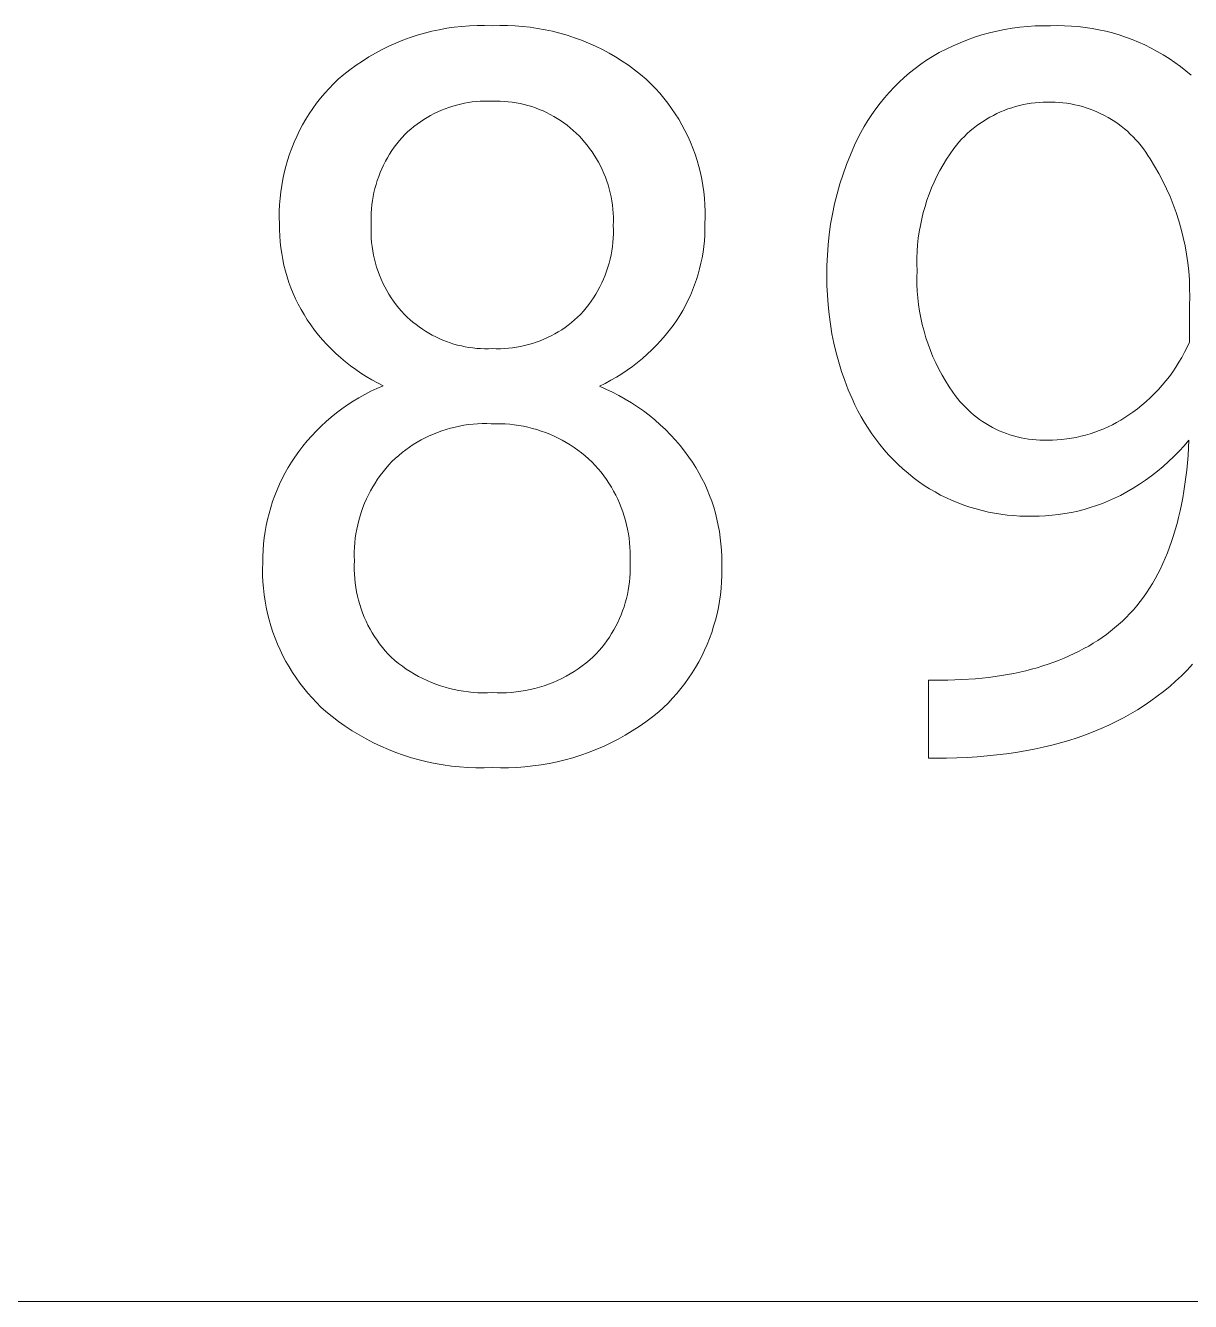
# Model space of a CAD drawing. Header units: millimetres. Extents: x 0 to 4468, y 0 to 3122.
# Drawn here: x 3719.9 to 3788.2, y 249.8 to 324.6 of the extents above; entities that cross this region are included whole.
import ezdxf

# ---------------------------------------------------------------- set-up
doc = ezdxf.new("R2010")
doc.units = ezdxf.units.MM
doc.header["$MEASUREMENT"] = 0
doc.layers.add('Domyślny', color=7, linetype='Continuous', true_color=0x000000)

msp = doc.modelspace()

# ---------------------------------------------------------------- linework, layer by layer
at = {"layer": 'Domyślny', "color": 18, "lineweight": 15, "true_color": 0x000000}
for p, q in [((3742.054, 323.708), (3742.472, 323.861)), ((3742.472, 323.861), (3742.895, 324)), ((3742.895, 324), (3743.323, 324.124)), ((3743.323, 324.124), (3743.755, 324.233)), ((3743.755, 324.233), (3744.19, 324.328)), ((3744.19, 324.328), (3744.628, 324.407)), ((3744.628, 324.407), (3745.069, 324.47)), ((3745.069, 324.47), (3745.511, 324.519)), ((3745.511, 324.519), (3745.956, 324.552)), ((3745.956, 324.552), (3746.401, 324.57)), ((3746.401, 324.57), (3746.846, 324.572)), ((3746.846, 324.572), (3747.291, 324.559)), ((3747.291, 324.559), (3747.736, 324.572)), ((3747.736, 324.572), (3748.181, 324.569)), ((3748.181, 324.569), (3748.626, 324.551)), ((3748.626, 324.551), (3749.07, 324.518)), ((3749.07, 324.518), (3749.513, 324.469)), ((3749.513, 324.469), (3749.954, 324.405)), ((3749.954, 324.405), (3750.392, 324.326)), ((3750.392, 324.326), (3750.827, 324.232)), ((3750.827, 324.232), (3751.259, 324.122)), ((3751.259, 324.122), (3751.686, 323.998)), ((3751.686, 323.998), (3752.109, 323.859)), ((3752.109, 323.859), (3752.527, 323.706)), ((3775.139, 323.732), (3775.565, 323.884)), ((3775.565, 323.884), (3775.997, 324.021)), ((3775.997, 324.021), (3776.433, 324.142)), ((3776.433, 324.142), (3776.873, 324.248)), ((3776.873, 324.248), (3777.316, 324.34)), ((3777.316, 324.34), (3777.762, 324.415)), ((3777.762, 324.415), (3778.211, 324.475)), ((3778.211, 324.475), (3778.661, 324.52)), ((3778.661, 324.52), (3779.113, 324.548)), ((3779.113, 324.548), (3779.566, 324.561)), ((3779.566, 324.561), (3780.018, 324.559)), ((3780.018, 324.559), (3780.425, 324.568)), ((3780.425, 324.568), (3780.832, 324.562)), ((3780.832, 324.562), (3781.239, 324.543)), ((3781.239, 324.543), (3781.644, 324.51)), ((3781.644, 324.51), (3782.048, 324.463)), ((3782.048, 324.463), (3782.451, 324.403)), ((3782.451, 324.403), (3782.851, 324.328)), ((3782.851, 324.328), (3783.248, 324.24)), ((3783.248, 324.24), (3783.642, 324.138)), ((3783.642, 324.138), (3784.033, 324.023)), ((3784.033, 324.023), (3784.419, 323.894)), ((3784.419, 323.894), (3784.8, 323.752)), ((3740.442, 322.952), (3740.835, 323.161)), ((3740.835, 323.161), (3741.235, 323.358)), ((3741.235, 323.358), (3741.641, 323.54)), ((3741.641, 323.54), (3742.054, 323.708)), ((3752.527, 323.706), (3752.94, 323.538)), ((3752.94, 323.538), (3753.346, 323.356)), ((3753.346, 323.356), (3753.746, 323.16)), ((3753.746, 323.16), (3754.139, 322.95)), ((3773.493, 322.981), (3773.895, 323.19)), ((3773.895, 323.19), (3774.303, 323.385)), ((3774.303, 323.385), (3774.718, 323.566)), ((3774.718, 323.566), (3775.139, 323.732)), ((3784.8, 323.752), (3785.177, 323.597)), ((3785.177, 323.597), (3785.547, 323.43)), ((3785.547, 323.43), (3785.912, 323.249)), ((3785.912, 323.249), (3786.271, 323.057)), ((3739.311, 322.242), (3739.68, 322.492)), ((3739.68, 322.492), (3740.057, 322.728)), ((3740.057, 322.728), (3740.442, 322.952)), ((3754.139, 322.95), (3754.524, 322.727)), ((3754.524, 322.727), (3754.902, 322.491)), ((3754.902, 322.491), (3755.271, 322.241)), ((3772.412, 322.299), (3772.752, 322.534)), ((3772.752, 322.534), (3773.099, 322.758)), ((3773.099, 322.758), (3773.493, 322.981)), ((3786.271, 323.057), (3786.622, 322.852)), ((3786.622, 322.852), (3786.967, 322.635)), ((3786.967, 322.635), (3787.304, 322.406)), ((3787.304, 322.406), (3787.632, 322.166)), ((3738.259, 321.419), (3738.6, 321.706)), ((3738.6, 321.706), (3738.951, 321.98)), ((3738.951, 321.98), (3739.311, 322.242)), ((3755.271, 322.241), (3755.631, 321.979)), ((3755.631, 321.979), (3755.982, 321.705)), ((3755.982, 321.705), (3756.323, 321.419)), ((3771.445, 321.522), (3771.758, 321.792)), ((3771.758, 321.792), (3772.081, 322.051)), ((3772.081, 322.051), (3772.412, 322.299)), ((3787.632, 322.166), (3787.952, 321.915)), ((3787.952, 321.915), (3788.264, 321.653)), ((3737.474, 320.603), (3737.726, 320.884)), ((3737.726, 320.884), (3737.988, 321.156)), ((3737.988, 321.156), (3738.259, 321.419)), ((3756.323, 321.419), (3756.594, 321.157)), ((3756.594, 321.157), (3756.857, 320.885)), ((3756.857, 320.885), (3757.11, 320.604)), ((3770.564, 320.649), (3770.848, 320.951)), ((3770.848, 320.951), (3771.141, 321.242)), ((3771.141, 321.242), (3771.445, 321.522)), ((3737, 320.015), (3737.232, 320.313)), ((3737.232, 320.313), (3737.474, 320.603)), ((3746.353, 320.117), (3746.12, 320.092)), ((3746.587, 320.135), (3746.353, 320.117)), ((3746.822, 320.144), (3746.587, 320.135)), ((3747.056, 320.146), (3746.822, 320.144)), ((3747.291, 320.139), (3747.056, 320.146)), ((3747.526, 320.144), (3747.291, 320.139)), ((3747.761, 320.14), (3747.526, 320.144)), ((3747.996, 320.127), (3747.761, 320.14)), ((3748.23, 320.107), (3747.996, 320.127)), ((3748.464, 320.079), (3748.23, 320.107)), ((3757.11, 320.604), (3757.352, 320.314)), ((3757.352, 320.314), (3757.585, 320.017)), ((3770.03, 320.018), (3770.292, 320.339)), ((3770.292, 320.339), (3770.564, 320.649)), ((3736.367, 319.075), (3736.567, 319.396)), ((3736.567, 319.396), (3736.778, 319.709)), ((3736.778, 319.709), (3737, 320.015)), ((3743.886, 319.411), (3743.678, 319.302)), ((3744.097, 319.513), (3743.886, 319.411)), ((3744.312, 319.607), (3744.097, 319.513)), ((3744.53, 319.695), (3744.312, 319.607)), ((3744.751, 319.774), (3744.53, 319.695)), ((3744.974, 319.847), (3744.751, 319.774)), ((3745.2, 319.911), (3744.974, 319.847)), ((3745.427, 319.968), (3745.2, 319.911)), ((3745.657, 320.017), (3745.427, 319.968)), ((3745.888, 320.058), (3745.657, 320.017)), ((3746.12, 320.092), (3745.888, 320.058)), ((3748.696, 320.042), (3748.464, 320.079)), ((3748.927, 319.998), (3748.696, 320.042)), ((3749.156, 319.945), (3748.927, 319.998)), ((3749.383, 319.885), (3749.156, 319.945)), ((3749.608, 319.817), (3749.383, 319.885)), ((3749.831, 319.741), (3749.608, 319.817)), ((3750.051, 319.657), (3749.831, 319.741)), ((3750.267, 319.566), (3750.051, 319.657)), ((3750.481, 319.467), (3750.267, 319.566)), ((3750.691, 319.361), (3750.481, 319.467)), ((3750.897, 319.248), (3750.691, 319.361)), ((3757.585, 320.017), (3757.807, 319.711)), ((3757.807, 319.711), (3758.019, 319.398)), ((3758.019, 319.398), (3758.219, 319.078)), ((3769.541, 319.352), (3769.78, 319.689)), ((3769.78, 319.689), (3770.03, 320.018)), ((3776.873, 319.411), (3776.663, 319.307)), ((3777.086, 319.508), (3776.873, 319.411)), ((3777.302, 319.597), (3777.086, 319.508)), ((3777.521, 319.68), (3777.302, 319.597)), ((3777.743, 319.754), (3777.521, 319.68)), ((3777.967, 319.822), (3777.743, 319.754)), ((3778.193, 319.881), (3777.967, 319.822)), ((3778.421, 319.934), (3778.193, 319.881)), ((3778.65, 319.978), (3778.421, 319.934)), ((3778.882, 320.014), (3778.65, 319.978)), ((3779.114, 320.043), (3778.882, 320.014)), ((3779.347, 320.064), (3779.114, 320.043)), ((3779.58, 320.077), (3779.347, 320.064)), ((3779.814, 320.083), (3779.58, 320.077)), ((3780.048, 320.08), (3779.814, 320.083)), ((3780.281, 320.075), (3780.048, 320.08)), ((3780.513, 320.061), (3780.281, 320.075)), ((3780.745, 320.04), (3780.513, 320.061)), ((3780.976, 320.011), (3780.745, 320.04)), ((3781.206, 319.974), (3780.976, 320.011)), ((3781.435, 319.929), (3781.206, 319.974)), ((3781.662, 319.877), (3781.435, 319.929)), ((3781.887, 319.816), (3781.662, 319.877)), ((3782.11, 319.748), (3781.887, 319.816)), ((3782.33, 319.672), (3782.11, 319.748)), ((3782.547, 319.589), (3782.33, 319.672)), ((3782.762, 319.498), (3782.547, 319.589)), ((3782.973, 319.401), (3782.762, 319.498)), ((3783.181, 319.296), (3782.973, 319.401)), ((3736.001, 318.415), (3736.178, 318.748)), ((3736.178, 318.748), (3736.367, 319.075)), ((3742.701, 318.655), (3742.52, 318.506)), ((3742.887, 318.797), (3742.701, 318.655)), ((3743.079, 318.934), (3742.887, 318.797)), ((3743.274, 319.063), (3743.079, 318.934)), ((3743.474, 319.186), (3743.274, 319.063)), ((3743.678, 319.302), (3743.474, 319.186)), ((3751.099, 319.128), (3750.897, 319.248)), ((3751.296, 319.001), (3751.099, 319.128)), ((3751.49, 318.867), (3751.296, 319.001)), ((3751.678, 318.726), (3751.49, 318.867)), ((3751.861, 318.579), (3751.678, 318.726)), ((3758.219, 319.078), (3758.408, 318.75)), ((3758.408, 318.75), (3758.586, 318.417)), ((3768.897, 318.292), (3769.1, 318.653)), ((3769.1, 318.653), (3769.314, 319.006)), ((3769.314, 319.006), (3769.541, 319.352)), ((3775.675, 318.685), (3775.49, 318.541)), ((3775.864, 318.822), (3775.675, 318.685)), ((3776.058, 318.954), (3775.864, 318.822)), ((3776.255, 319.078), (3776.058, 318.954)), ((3776.458, 319.196), (3776.255, 319.078)), ((3776.663, 319.307), (3776.458, 319.196)), ((3783.385, 319.183), (3783.181, 319.296)), ((3783.586, 319.064), (3783.385, 319.183)), ((3783.782, 318.938), (3783.586, 319.064)), ((3783.973, 318.806), (3783.782, 318.938)), ((3784.16, 318.667), (3783.973, 318.806)), ((3784.342, 318.522), (3784.16, 318.667)), ((3735.681, 317.731), (3735.835, 318.075)), ((3735.835, 318.075), (3736.001, 318.415)), ((3742.008, 318.011), (3741.849, 317.825)), ((3742.173, 318.19), (3742.008, 318.011)), ((3742.343, 318.351), (3742.173, 318.19)), ((3742.52, 318.506), (3742.343, 318.351)), ((3752.04, 318.426), (3751.861, 318.579)), ((3752.213, 318.266), (3752.04, 318.426)), ((3752.38, 318.101), (3752.213, 318.266)), ((3752.544, 317.925), (3752.38, 318.101)), ((3752.703, 317.744), (3752.544, 317.925)), ((3758.586, 318.417), (3758.752, 318.078)), ((3758.752, 318.078), (3758.906, 317.733)), ((3768.531, 317.55), (3768.708, 317.924)), ((3768.708, 317.924), (3768.897, 318.292)), ((3774.804, 317.906), (3774.647, 317.733)), ((3774.968, 318.073), (3774.804, 317.906)), ((3775.137, 318.235), (3774.968, 318.073)), ((3775.311, 318.391), (3775.137, 318.235)), ((3775.49, 318.541), (3775.311, 318.391)), ((3784.519, 318.37), (3784.342, 318.522)), ((3784.691, 318.213), (3784.519, 318.37)), ((3784.857, 318.05), (3784.691, 318.213)), ((3785.017, 317.881), (3784.857, 318.05)), ((3785.172, 317.707), (3785.017, 317.881)), ((3735.41, 317.026), (3735.539, 317.38)), ((3735.539, 317.38), (3735.681, 317.731)), ((3741.411, 317.239), (3741.279, 317.034)), ((3741.55, 317.44), (3741.411, 317.239)), ((3741.696, 317.635), (3741.55, 317.44)), ((3741.849, 317.825), (3741.696, 317.635)), ((3752.855, 317.557), (3752.703, 317.744)), ((3753.001, 317.366), (3752.855, 317.557)), ((3753.14, 317.17), (3753.001, 317.366)), ((3753.273, 316.969), (3753.14, 317.17)), ((3758.906, 317.733), (3759.047, 317.382)), ((3759.047, 317.382), (3759.177, 317.027)), ((3768.287, 316.996), (3768.531, 317.55)), ((3774.349, 317.372), (3774.129, 317.06)), ((3774.495, 317.555), (3774.349, 317.372)), ((3774.647, 317.733), (3774.495, 317.555)), ((3785.321, 317.527), (3785.172, 317.707)), ((3785.463, 317.343), (3785.321, 317.527)), ((3785.599, 317.154), (3785.463, 317.343)), ((3785.728, 316.96), (3785.599, 317.154)), ((3735.188, 316.304), (3735.292, 316.667)), ((3735.292, 316.667), (3735.41, 317.026)), ((3740.924, 316.395), (3740.82, 316.174)), ((3741.035, 316.612), (3740.924, 316.395)), ((3741.153, 316.825), (3741.035, 316.612)), ((3741.279, 317.034), (3741.153, 316.825)), ((3753.399, 316.763), (3753.273, 316.969)), ((3753.518, 316.554), (3753.399, 316.763)), ((3753.63, 316.341), (3753.518, 316.554)), ((3759.177, 317.027), (3759.294, 316.668)), ((3759.294, 316.668), (3759.399, 316.305)), ((3767.855, 315.862), (3768.061, 316.433)), ((3768.061, 316.433), (3768.287, 316.996)), ((3773.722, 316.414), (3773.535, 316.082)), ((3773.92, 316.741), (3773.722, 316.414)), ((3774.129, 317.06), (3773.92, 316.741)), ((3785.851, 316.762), (3785.728, 316.96)), ((3786.115, 316.334), (3785.851, 316.762)), ((3735.016, 315.568), (3735.095, 315.938)), ((3735.095, 315.938), (3735.188, 316.304)), ((3740.635, 315.722), (3740.554, 315.492)), ((3740.724, 315.95), (3740.635, 315.722)), ((3740.82, 316.174), (3740.724, 315.95)), ((3753.734, 316.124), (3753.63, 316.341)), ((3753.832, 315.904), (3753.734, 316.124)), ((3753.922, 315.68), (3753.832, 315.904)), ((3754.004, 315.454), (3753.922, 315.68)), ((3759.399, 316.305), (3759.491, 315.939)), ((3759.491, 315.939), (3759.57, 315.569)), ((3767.669, 315.285), (3767.855, 315.862)), ((3773.359, 315.743), (3773.195, 315.398)), ((3773.535, 316.082), (3773.359, 315.743)), ((3786.365, 315.898), (3786.115, 316.334)), ((3786.6, 315.454), (3786.365, 315.898)), ((3734.896, 314.823), (3734.949, 315.197)), ((3734.949, 315.197), (3735.016, 315.568)), ((3740.416, 315.024), (3740.359, 314.787)), ((3740.481, 315.26), (3740.416, 315.024)), ((3740.554, 315.492), (3740.481, 315.26)), ((3754.078, 315.225), (3754.004, 315.454)), ((3754.145, 314.994), (3754.078, 315.225)), ((3754.204, 314.76), (3754.145, 314.994)), ((3759.57, 315.569), (3759.636, 315.197)), ((3759.636, 315.197), (3759.69, 314.823)), ((3767.503, 314.702), (3767.669, 315.285)), ((3773.043, 315.048), (3772.902, 314.693)), ((3773.195, 315.398), (3773.043, 315.048)), ((3786.819, 315.001), (3786.6, 315.454)), ((3787.022, 314.542), (3786.819, 315.001)), ((3734.827, 314.071), (3734.855, 314.447)), ((3734.855, 314.447), (3734.896, 314.823)), ((3740.269, 314.308), (3740.236, 314.066)), ((3740.31, 314.548), (3740.269, 314.308)), ((3740.359, 314.787), (3740.31, 314.548)), ((3754.255, 314.525), (3754.204, 314.76)), ((3754.298, 314.288), (3754.255, 314.525)), ((3754.334, 314.05), (3754.298, 314.288)), ((3759.69, 314.823), (3759.73, 314.448)), ((3759.73, 314.448), (3759.757, 314.071)), ((3767.357, 314.114), (3767.503, 314.702)), ((3772.774, 314.334), (3772.658, 313.97)), ((3772.902, 314.693), (3772.774, 314.334)), ((3787.21, 314.075), (3787.022, 314.542)), ((3734.811, 313.315), (3734.812, 313.693)), ((3734.812, 313.693), (3734.827, 314.071)), ((3740.194, 313.58), (3740.186, 313.336)), ((3740.211, 313.824), (3740.194, 313.58)), ((3740.236, 314.066), (3740.211, 313.824)), ((3754.361, 313.811), (3754.334, 314.05)), ((3754.38, 313.571), (3754.361, 313.811)), ((3754.391, 313.33), (3754.38, 313.571)), ((3759.757, 314.071), (3759.771, 313.693)), ((3759.771, 313.693), (3759.772, 313.315)), ((3767.126, 312.923), (3767.231, 313.52)), ((3767.231, 313.52), (3767.357, 314.114)), ((3772.554, 313.603), (3772.463, 313.232)), ((3772.658, 313.97), (3772.554, 313.603)), ((3787.381, 313.603), (3787.21, 314.075)), ((3787.536, 313.125), (3787.381, 313.603)), ((3734.822, 312.938), (3734.811, 313.315)), ((3734.824, 312.589), (3734.822, 312.938)), ((3740.186, 313.336), (3740.186, 313.092)), ((3740.186, 313.092), (3740.194, 312.849)), ((3740.194, 312.849), (3740.187, 312.6)), ((3754.388, 312.849), (3754.394, 313.089)), ((3754.395, 312.601), (3754.388, 312.849)), ((3754.394, 313.089), (3754.391, 313.33)), ((3759.772, 313.315), (3759.76, 312.938)), ((3759.76, 312.938), (3759.76, 312.606)), ((3767.041, 312.323), (3767.126, 312.923)), ((3772.384, 312.859), (3772.318, 312.483)), ((3772.463, 313.232), (3772.384, 312.859)), ((3787.675, 312.642), (3787.536, 313.125)), ((3787.797, 312.154), (3787.675, 312.642)), ((3734.837, 312.241), (3734.824, 312.589)), ((3734.863, 311.894), (3734.837, 312.241)), ((3734.901, 311.547), (3734.863, 311.894)), ((3740.187, 312.6), (3740.19, 312.352)), ((3740.19, 312.352), (3740.201, 312.104)), ((3740.201, 312.104), (3740.22, 311.856)), ((3754.364, 311.858), (3754.383, 312.106)), ((3754.383, 312.106), (3754.394, 312.353)), ((3754.394, 312.353), (3754.395, 312.601)), ((3759.726, 311.945), (3759.692, 311.615)), ((3759.748, 312.275), (3759.726, 311.945)), ((3759.76, 312.606), (3759.748, 312.275)), ((3766.977, 311.72), (3767.041, 312.323)), ((3772.265, 312.105), (3772.224, 311.725)), ((3772.318, 312.483), (3772.265, 312.105)), ((3787.902, 311.662), (3787.797, 312.154)), ((3734.95, 311.202), (3734.901, 311.547)), ((3735.012, 310.859), (3734.95, 311.202)), ((3740.22, 311.856), (3740.248, 311.61)), ((3740.248, 311.61), (3740.285, 311.364)), ((3740.285, 311.364), (3740.331, 311.12)), ((3754.256, 311.123), (3754.301, 311.367)), ((3754.301, 311.367), (3754.337, 311.612)), ((3754.337, 311.612), (3754.364, 311.858)), ((3759.648, 311.286), (3759.592, 310.96)), ((3759.692, 311.615), (3759.648, 311.286)), ((3766.934, 311.115), (3766.977, 311.72)), ((3772.197, 311.345), (3772.182, 310.963)), ((3772.224, 311.725), (3772.197, 311.345)), ((3787.99, 311.168), (3787.902, 311.662)), ((3788.061, 310.67), (3787.99, 311.168)), ((3735.085, 310.519), (3735.012, 310.859)), ((3735.171, 310.181), (3735.085, 310.519)), ((3740.331, 311.12), (3740.384, 310.877)), ((3740.384, 310.877), (3740.447, 310.637)), ((3740.447, 310.637), (3740.517, 310.399)), ((3740.517, 310.399), (3740.596, 310.163)), ((3753.996, 310.168), (3754.073, 310.403)), ((3754.073, 310.403), (3754.143, 310.641)), ((3754.143, 310.641), (3754.204, 310.881)), ((3754.204, 310.881), (3754.256, 311.123)), ((3759.526, 310.635), (3759.449, 310.313)), ((3759.592, 310.96), (3759.526, 310.635)), ((3766.909, 309.902), (3766.911, 310.509)), ((3766.911, 310.509), (3766.934, 311.115)), ((3772.182, 310.963), (3772.18, 310.582)), ((3772.18, 310.582), (3772.192, 310.2)), ((3788.114, 310.17), (3788.061, 310.67)), ((3735.267, 309.846), (3735.171, 310.181)), ((3735.376, 309.515), (3735.267, 309.846)), ((3740.596, 310.163), (3740.683, 309.931)), ((3740.683, 309.931), (3740.778, 309.701)), ((3740.778, 309.701), (3740.882, 309.475)), ((3753.715, 309.48), (3753.816, 309.706)), ((3753.816, 309.706), (3753.91, 309.935)), ((3753.91, 309.935), (3753.996, 310.168)), ((3759.263, 309.677), (3759.154, 309.364)), ((3759.361, 309.993), (3759.263, 309.677)), ((3759.449, 310.313), (3759.361, 309.993)), ((3766.912, 309.333), (3766.909, 309.902)), ((3772.192, 310.2), (3772.182, 309.802)), ((3772.182, 309.802), (3772.187, 309.404)), ((3788.151, 309.669), (3788.114, 310.17)), ((3788.17, 309.167), (3788.151, 309.669)), ((3735.495, 309.188), (3735.376, 309.515)), ((3735.626, 308.865), (3735.495, 309.188)), ((3740.882, 309.475), (3740.992, 309.253)), ((3740.992, 309.253), (3741.111, 309.035)), ((3741.111, 309.035), (3741.237, 308.821)), ((3753.364, 308.825), (3753.488, 309.039)), ((3753.488, 309.039), (3753.605, 309.258)), ((3753.605, 309.258), (3753.715, 309.48)), ((3759.034, 309.055), (3758.905, 308.75)), ((3759.154, 309.364), (3759.034, 309.055)), ((3766.934, 308.763), (3766.912, 309.333)), ((3772.187, 309.404), (3772.205, 309.006)), ((3772.205, 309.006), (3772.237, 308.61)), ((3788.172, 308.664), (3788.17, 309.167)), ((3735.768, 308.546), (3735.626, 308.865)), ((3735.921, 308.233), (3735.768, 308.546)), ((3736.085, 307.926), (3735.921, 308.233)), ((3741.237, 308.821), (3741.371, 308.611)), ((3741.371, 308.611), (3741.511, 308.407)), ((3741.511, 308.407), (3741.659, 308.207)), ((3741.659, 308.207), (3741.814, 308.013)), ((3752.794, 308.015), (3752.947, 308.21)), ((3752.947, 308.21), (3753.093, 308.41)), ((3753.093, 308.41), (3753.232, 308.615)), ((3753.232, 308.615), (3753.364, 308.825)), ((3758.615, 308.153), (3758.456, 307.863)), ((3758.765, 308.449), (3758.615, 308.153)), ((3758.905, 308.75), (3758.765, 308.449)), ((3766.974, 308.195), (3766.934, 308.763)), ((3767.033, 307.628), (3766.974, 308.195)), ((3772.237, 308.61), (3772.282, 308.214)), ((3772.282, 308.214), (3772.341, 307.821)), ((3788.157, 308.162), (3788.172, 308.664)), ((3788.157, 306.019), (3788.157, 308.162)), ((3736.259, 307.624), (3736.085, 307.926)), ((3736.444, 307.328), (3736.259, 307.624)), ((3741.814, 308.013), (3741.975, 307.824)), ((3741.975, 307.824), (3742.143, 307.641)), ((3742.143, 307.641), (3742.305, 307.482)), ((3742.305, 307.482), (3742.473, 307.328)), ((3752.121, 307.316), (3752.298, 307.475)), ((3752.298, 307.475), (3752.469, 307.641)), ((3752.469, 307.641), (3752.635, 307.825)), ((3752.635, 307.825), (3752.794, 308.015)), ((3758.287, 307.578), (3758.108, 307.299)), ((3758.456, 307.863), (3758.287, 307.578)), ((3767.11, 307.064), (3767.033, 307.628)), ((3772.341, 307.821), (3772.414, 307.429)), ((3772.414, 307.429), (3772.499, 307.04)), ((3736.656, 307.021), (3736.444, 307.328)), ((3736.878, 306.722), (3736.656, 307.021)), ((3737.11, 306.43), (3736.878, 306.722)), ((3742.473, 307.328), (3742.646, 307.18)), ((3742.646, 307.18), (3742.824, 307.038)), ((3742.824, 307.038), (3743.007, 306.902)), ((3743.007, 306.902), (3743.194, 306.772)), ((3743.194, 306.772), (3743.385, 306.648)), ((3743.385, 306.648), (3743.58, 306.531)), ((3751.16, 306.615), (3751.362, 306.741)), ((3751.362, 306.741), (3751.559, 306.875)), ((3751.559, 306.875), (3751.751, 307.015)), ((3751.751, 307.015), (3751.939, 307.162)), ((3751.939, 307.162), (3752.121, 307.316)), ((3757.662, 306.691), (3757.424, 306.398)), ((3757.89, 306.991), (3757.662, 306.691)), ((3758.108, 307.299), (3757.89, 306.991)), ((3767.206, 306.502), (3767.11, 307.064)), ((3772.499, 307.04), (3772.599, 306.655)), ((3772.599, 306.655), (3772.711, 306.273)), ((3737.351, 306.146), (3737.11, 306.43)), ((3737.602, 305.87), (3737.351, 306.146)), ((3743.58, 306.531), (3743.779, 306.421)), ((3743.779, 306.421), (3743.982, 306.317)), ((3743.982, 306.317), (3744.188, 306.22)), ((3744.188, 306.22), (3744.397, 306.13)), ((3744.397, 306.13), (3744.609, 306.048)), ((3744.609, 306.048), (3744.824, 305.972)), ((3744.824, 305.972), (3745.041, 305.904)), ((3745.041, 305.904), (3745.261, 305.843)), ((3749.414, 305.866), (3749.642, 305.933)), ((3749.642, 305.933), (3749.869, 306.008)), ((3749.869, 306.008), (3750.092, 306.09)), ((3750.092, 306.09), (3750.313, 306.18)), ((3750.313, 306.18), (3750.53, 306.277)), ((3750.53, 306.277), (3750.744, 306.383)), ((3750.744, 306.383), (3750.954, 306.495)), ((3750.954, 306.495), (3751.16, 306.615)), ((3757.176, 306.114), (3756.92, 305.838)), ((3757.424, 306.398), (3757.176, 306.114)), ((3767.32, 305.944), (3767.206, 306.502)), ((3767.452, 305.39), (3767.32, 305.944)), ((3772.711, 306.273), (3772.837, 305.895)), ((3772.837, 305.895), (3772.975, 305.522)), ((3788.019, 305.715), (3788.157, 306.019)), ((3737.862, 305.602), (3737.602, 305.87)), ((3738.131, 305.344), (3737.862, 305.602)), ((3738.408, 305.095), (3738.131, 305.344)), ((3745.261, 305.843), (3745.482, 305.789)), ((3745.482, 305.789), (3745.705, 305.743)), ((3745.705, 305.743), (3745.929, 305.704)), ((3745.929, 305.704), (3746.155, 305.673)), ((3746.155, 305.673), (3746.381, 305.65)), ((3746.381, 305.65), (3746.608, 305.634)), ((3746.608, 305.634), (3746.836, 305.626)), ((3746.836, 305.626), (3747.063, 305.625)), ((3747.063, 305.625), (3747.291, 305.632)), ((3747.291, 305.632), (3747.529, 305.625)), ((3747.529, 305.625), (3747.767, 305.627)), ((3747.767, 305.627), (3748.005, 305.636)), ((3748.005, 305.636), (3748.243, 305.654)), ((3748.243, 305.654), (3748.48, 305.68)), ((3748.48, 305.68), (3748.715, 305.715)), ((3748.715, 305.715), (3748.95, 305.757)), ((3748.95, 305.757), (3749.183, 305.808)), ((3749.183, 305.808), (3749.414, 305.866)), ((3756.379, 305.312), (3756.096, 305.063)), ((3756.654, 305.57), (3756.379, 305.312)), ((3756.92, 305.838), (3756.654, 305.57)), ((3767.603, 304.841), (3767.452, 305.39)), ((3772.975, 305.522), (3773.126, 305.154)), ((3773.126, 305.154), (3773.29, 304.791)), ((3787.712, 305.122), (3787.87, 305.416)), ((3787.87, 305.416), (3788.019, 305.715)), ((3738.694, 304.855), (3738.408, 305.095)), ((3738.987, 304.624), (3738.694, 304.855)), ((3739.288, 304.404), (3738.987, 304.624)), ((3739.596, 304.194), (3739.288, 304.404)), ((3755.507, 304.593), (3755.201, 304.373)), ((3755.805, 304.823), (3755.507, 304.593)), ((3756.096, 305.063), (3755.805, 304.823)), ((3767.771, 304.296), (3767.603, 304.841)), ((3773.29, 304.791), (3773.466, 304.434)), ((3773.466, 304.434), (3773.654, 304.083)), ((3787.178, 304.274), (3787.365, 304.551)), ((3787.365, 304.551), (3787.543, 304.834)), ((3787.543, 304.834), (3787.712, 305.122)), ((3739.911, 303.994), (3739.596, 304.194)), ((3740.232, 303.805), (3739.911, 303.994)), ((3740.56, 303.627), (3740.232, 303.805)), ((3754.241, 303.775), (3753.908, 303.597)), ((3754.567, 303.963), (3754.241, 303.775)), ((3754.887, 304.163), (3754.567, 303.963)), ((3755.201, 304.373), (3754.887, 304.163)), ((3767.958, 303.758), (3767.771, 304.296)), ((3768.161, 303.226), (3767.958, 303.758)), ((3773.654, 304.083), (3773.854, 303.739)), ((3773.854, 303.739), (3774.066, 303.402)), ((3786.562, 303.485), (3786.776, 303.741)), ((3786.776, 303.741), (3786.981, 304.004)), ((3786.981, 304.004), (3787.178, 304.274)), ((3739.473, 302.758), (3739.819, 302.952)), ((3739.819, 302.952), (3740.171, 303.133)), ((3740.171, 303.133), (3740.529, 303.303)), ((3740.529, 303.303), (3740.893, 303.46)), ((3740.893, 303.46), (3740.56, 303.627)), ((3753.908, 303.597), (3753.57, 303.43)), ((3753.57, 303.43), (3753.959, 303.262)), ((3753.959, 303.262), (3754.342, 303.08)), ((3754.342, 303.08), (3754.719, 302.886)), ((3768.383, 302.701), (3768.161, 303.226)), ((3774.066, 303.402), (3774.29, 303.073)), ((3774.29, 303.073), (3774.42, 302.891)), ((3785.869, 302.761), (3786.108, 302.995)), ((3786.108, 302.995), (3786.339, 303.236)), ((3786.339, 303.236), (3786.562, 303.485)), ((3738.477, 302.108), (3738.802, 302.336)), ((3738.802, 302.336), (3739.134, 302.553)), ((3739.134, 302.553), (3739.473, 302.758)), ((3754.719, 302.886), (3755.088, 302.678)), ((3755.088, 302.678), (3755.45, 302.458)), ((3755.45, 302.458), (3755.805, 302.225)), ((3755.805, 302.225), (3756.15, 301.98)), ((3768.546, 302.342), (3768.383, 302.701)), ((3768.722, 301.989), (3768.546, 302.342)), ((3774.42, 302.891), (3774.557, 302.715)), ((3774.557, 302.715), (3774.7, 302.542)), ((3774.7, 302.542), (3774.848, 302.375)), ((3774.848, 302.375), (3775.002, 302.213)), ((3775.002, 302.213), (3775.162, 302.057)), ((3785.107, 302.111), (3785.368, 302.32)), ((3785.368, 302.32), (3785.622, 302.536)), ((3785.622, 302.536), (3785.869, 302.761)), ((3737.554, 301.36), (3737.853, 301.62)), ((3737.853, 301.62), (3738.161, 301.87)), ((3738.161, 301.87), (3738.477, 302.108)), ((3756.15, 301.98), (3756.487, 301.723)), ((3756.487, 301.723), (3756.815, 301.454)), ((3756.815, 301.454), (3757.134, 301.174)), ((3768.909, 301.642), (3768.722, 301.989)), ((3769.107, 301.302), (3768.909, 301.642)), ((3775.162, 302.057), (3775.326, 301.906)), ((3775.326, 301.906), (3775.496, 301.76)), ((3775.496, 301.76), (3775.671, 301.621)), ((3775.671, 301.621), (3775.85, 301.487)), ((3775.85, 301.487), (3776.034, 301.36)), ((3783.891, 301.303), (3784.136, 301.444)), ((3784.136, 301.444), (3784.375, 301.592)), ((3784.375, 301.592), (3784.61, 301.748)), ((3784.61, 301.748), (3784.839, 301.912)), ((3784.839, 301.912), (3785.107, 302.111)), ((3736.711, 300.522), (3736.983, 300.811)), ((3736.983, 300.811), (3737.264, 301.091)), ((3737.264, 301.091), (3737.554, 301.36)), ((3744.091, 300.726), (3743.844, 300.627)), ((3744.342, 300.817), (3744.091, 300.726)), ((3744.596, 300.899), (3744.342, 300.817)), ((3744.853, 300.973), (3744.596, 300.899)), ((3745.112, 301.037), (3744.853, 300.973)), ((3745.373, 301.093), (3745.112, 301.037)), ((3745.635, 301.139), (3745.373, 301.093)), ((3745.9, 301.177), (3745.635, 301.139)), ((3746.165, 301.205), (3745.9, 301.177)), ((3746.431, 301.225), (3746.165, 301.205)), ((3746.698, 301.235), (3746.431, 301.225)), ((3746.965, 301.236), (3746.698, 301.235)), ((3747.232, 301.228), (3746.965, 301.236)), ((3747.502, 301.234), (3747.232, 301.228)), ((3747.773, 301.232), (3747.502, 301.234)), ((3748.043, 301.22), (3747.773, 301.232)), ((3748.313, 301.2), (3748.043, 301.22)), ((3748.582, 301.17), (3748.313, 301.2)), ((3748.85, 301.131), (3748.582, 301.17)), ((3749.116, 301.083), (3748.85, 301.131)), ((3749.381, 301.026), (3749.116, 301.083)), ((3749.643, 300.96), (3749.381, 301.026)), ((3749.904, 300.886), (3749.643, 300.96)), ((3750.161, 300.803), (3749.904, 300.886)), ((3750.416, 300.711), (3750.161, 300.803)), ((3750.667, 300.61), (3750.416, 300.711)), ((3757.134, 301.174), (3757.442, 300.883)), ((3757.442, 300.883), (3757.74, 300.582)), ((3769.317, 300.968), (3769.107, 301.302)), ((3769.538, 300.641), (3769.317, 300.968)), ((3776.034, 301.36), (3776.222, 301.239)), ((3776.222, 301.239), (3776.414, 301.125)), ((3776.414, 301.125), (3776.61, 301.017)), ((3776.61, 301.017), (3776.809, 300.916)), ((3776.809, 300.916), (3777.012, 300.822)), ((3777.012, 300.822), (3777.218, 300.735)), ((3777.218, 300.735), (3777.427, 300.654)), ((3782.338, 300.641), (3782.606, 300.73)), ((3782.606, 300.73), (3782.87, 300.827)), ((3782.87, 300.827), (3783.131, 300.933)), ((3783.131, 300.933), (3783.389, 301.048)), ((3783.389, 301.048), (3783.642, 301.171)), ((3783.642, 301.171), (3783.891, 301.303)), ((3735.959, 299.602), (3736.199, 299.917)), ((3736.199, 299.917), (3736.45, 300.224)), ((3736.45, 300.224), (3736.711, 300.522)), ((3742.664, 300.007), (3742.442, 299.859)), ((3742.891, 300.147), (3742.664, 300.007)), ((3743.123, 300.279), (3742.891, 300.147)), ((3743.359, 300.403), (3743.123, 300.279)), ((3743.599, 300.519), (3743.359, 300.403)), ((3743.844, 300.627), (3743.599, 300.519)), ((3750.915, 300.501), (3750.667, 300.61)), ((3751.159, 300.384), (3750.915, 300.501)), ((3751.399, 300.259), (3751.159, 300.384)), ((3751.634, 300.125), (3751.399, 300.259)), ((3751.865, 299.984), (3751.634, 300.125)), ((3752.091, 299.835), (3751.865, 299.984)), ((3757.74, 300.582), (3758.028, 300.271)), ((3758.028, 300.271), (3758.304, 299.949)), ((3758.304, 299.949), (3758.569, 299.618)), ((3769.769, 300.322), (3769.538, 300.641)), ((3770.011, 300.01), (3769.769, 300.322)), ((3770.262, 299.707), (3770.011, 300.01)), ((3777.427, 300.654), (3777.638, 300.581)), ((3777.638, 300.581), (3777.852, 300.516)), ((3777.852, 300.516), (3778.068, 300.457)), ((3778.068, 300.457), (3778.285, 300.406)), ((3778.285, 300.406), (3778.504, 300.363)), ((3778.504, 300.363), (3778.725, 300.327)), ((3778.725, 300.327), (3778.947, 300.298)), ((3778.947, 300.298), (3779.169, 300.278)), ((3779.169, 300.278), (3779.393, 300.264)), ((3779.393, 300.264), (3779.616, 300.259)), ((3779.616, 300.259), (3779.84, 300.261)), ((3779.84, 300.261), (3780.121, 300.265)), ((3780.121, 300.265), (3780.403, 300.28)), ((3780.403, 300.28), (3780.684, 300.303)), ((3780.684, 300.303), (3780.964, 300.336)), ((3780.964, 300.336), (3781.242, 300.379)), ((3781.242, 300.379), (3781.519, 300.43)), ((3781.519, 300.43), (3781.795, 300.492)), ((3781.795, 300.492), (3782.068, 300.562)), ((3782.068, 300.562), (3782.338, 300.641)), ((3787.844, 299.934), (3787.551, 299.617)), ((3788.127, 300.261), (3787.844, 299.934)), ((3788.075, 299.372), (3788.127, 300.261)), ((3735.528, 298.974), (3735.73, 299.279)), ((3735.73, 299.279), (3735.959, 299.602)), ((3741.607, 299.194), (3741.414, 299.011)), ((3741.807, 299.371), (3741.607, 299.194)), ((3742.013, 299.541), (3741.807, 299.371)), ((3742.225, 299.704), (3742.013, 299.541)), ((3742.442, 299.859), (3742.225, 299.704)), ((3752.312, 299.679), (3752.091, 299.835)), ((3752.527, 299.515), (3752.312, 299.679)), ((3752.737, 299.344), (3752.527, 299.515)), ((3752.941, 299.166), (3752.737, 299.344)), ((3753.139, 298.981), (3752.941, 299.166)), ((3758.569, 299.618), (3758.823, 299.279)), ((3758.823, 299.279), (3759.028, 298.976)), ((3770.524, 299.412), (3770.262, 299.707)), ((3770.796, 299.126), (3770.524, 299.412)), ((3787.247, 299.309), (3786.933, 299.012)), ((3787.551, 299.617), (3787.247, 299.309)), ((3787.998, 298.513), (3788.075, 299.372)), ((3735.156, 298.346), (3735.337, 298.663)), ((3735.337, 298.663), (3735.528, 298.974)), ((3741.057, 298.615), (3740.889, 298.408)), ((3741.232, 298.816), (3741.057, 298.615)), ((3741.414, 299.011), (3741.232, 298.816)), ((3753.322, 298.788), (3753.139, 298.981)), ((3753.498, 298.59), (3753.322, 298.788)), ((3753.668, 298.385), (3753.498, 298.59)), ((3759.028, 298.976), (3759.223, 298.666)), ((3759.223, 298.666), (3759.408, 298.35)), ((3771.076, 298.849), (3770.796, 299.126)), ((3771.366, 298.582), (3771.076, 298.849)), ((3771.664, 298.324), (3771.366, 298.582)), ((3786.278, 298.449), (3785.936, 298.183)), ((3786.61, 298.725), (3786.278, 298.449)), ((3786.933, 299.012), (3786.61, 298.725)), ((3787.949, 298.095), (3787.998, 298.513)), ((3734.681, 297.359), (3734.828, 297.693)), ((3734.828, 297.693), (3734.987, 298.022)), ((3734.987, 298.022), (3735.156, 298.346)), ((3740.428, 297.756), (3740.289, 297.528)), ((3740.574, 297.978), (3740.428, 297.756)), ((3740.728, 298.196), (3740.574, 297.978)), ((3740.889, 298.408), (3740.728, 298.196)), ((3753.831, 298.175), (3753.668, 298.385)), ((3753.986, 297.959), (3753.831, 298.175)), ((3754.134, 297.738), (3753.986, 297.959)), ((3754.274, 297.512), (3754.134, 297.738)), ((3759.408, 298.35), (3759.581, 298.028)), ((3759.581, 298.028), (3759.743, 297.699)), ((3759.743, 297.699), (3759.893, 297.366)), ((3771.971, 298.076), (3771.664, 298.324)), ((3772.286, 297.839), (3771.971, 298.076)), ((3772.608, 297.612), (3772.286, 297.839)), ((3785.229, 297.687), (3784.863, 297.456)), ((3785.586, 297.929), (3785.229, 297.687)), ((3785.936, 298.183), (3785.586, 297.929)), ((3787.833, 297.281), (3787.894, 297.684)), ((3787.894, 297.684), (3787.949, 298.095)), ((3734.42, 296.677), (3734.545, 297.02)), ((3734.545, 297.02), (3734.681, 297.359)), ((3740.035, 297.06), (3739.92, 296.82)), ((3740.158, 297.296), (3740.035, 297.06)), ((3740.289, 297.528), (3740.158, 297.296)), ((3754.406, 297.282), (3754.274, 297.512)), ((3754.531, 297.047), (3754.406, 297.282)), ((3754.647, 296.808), (3754.531, 297.047)), ((3759.893, 297.366), (3760.031, 297.027)), ((3760.031, 297.027), (3760.158, 296.683)), ((3772.924, 297.415), (3772.608, 297.612)), ((3773.247, 297.229), (3772.924, 297.415)), ((3773.575, 297.053), (3773.247, 297.229)), ((3773.909, 296.888), (3773.575, 297.053)), ((3784.11, 297.032), (3783.767, 296.864)), ((3784.49, 297.238), (3784.11, 297.032)), ((3784.863, 297.456), (3784.49, 297.238)), ((3787.765, 296.885), (3787.833, 297.281)), ((3734.207, 295.978), (3734.308, 296.329)), ((3734.308, 296.329), (3734.42, 296.677)), ((3739.715, 296.328), (3739.625, 296.077)), ((3739.813, 296.576), (3739.715, 296.328)), ((3739.92, 296.82), (3739.813, 296.576)), ((3754.756, 296.565), (3754.647, 296.808)), ((3754.855, 296.319), (3754.756, 296.565)), ((3754.947, 296.069), (3754.855, 296.319)), ((3760.158, 296.683), (3760.272, 296.336)), ((3760.272, 296.336), (3760.374, 295.984)), ((3774.248, 296.735), (3773.909, 296.888)), ((3774.592, 296.593), (3774.248, 296.735)), ((3774.941, 296.462), (3774.592, 296.593)), ((3775.293, 296.343), (3774.941, 296.462)), ((3775.65, 296.235), (3775.293, 296.343)), ((3776.01, 296.14), (3775.65, 296.235)), ((3781.979, 296.206), (3781.609, 296.111)), ((3782.345, 296.313), (3781.979, 296.206)), ((3782.708, 296.432), (3782.345, 296.313)), ((3783.066, 296.564), (3782.708, 296.432)), ((3783.419, 296.708), (3783.066, 296.564)), ((3783.767, 296.864), (3783.419, 296.708)), ((3787.61, 296.117), (3787.691, 296.497)), ((3787.691, 296.497), (3787.765, 296.885)), ((3734.042, 295.267), (3734.118, 295.624)), ((3734.118, 295.624), (3734.207, 295.978)), ((3739.47, 295.568), (3739.406, 295.309)), ((3739.543, 295.824), (3739.47, 295.568)), ((3739.625, 296.077), (3739.543, 295.824)), ((3755.03, 295.816), (3754.947, 296.069)), ((3755.104, 295.561), (3755.03, 295.816)), ((3755.169, 295.304), (3755.104, 295.561)), ((3760.374, 295.984), (3760.464, 295.629)), ((3760.464, 295.629), (3760.542, 295.272)), ((3776.373, 296.056), (3776.01, 296.14)), ((3776.738, 295.985), (3776.373, 296.056)), ((3777.106, 295.925), (3776.738, 295.985)), ((3777.475, 295.878), (3777.106, 295.925)), ((3777.846, 295.843), (3777.475, 295.878)), ((3778.217, 295.82), (3777.846, 295.843)), ((3778.589, 295.81), (3778.217, 295.82)), ((3778.962, 295.812), (3778.589, 295.81)), ((3779.343, 295.816), (3778.962, 295.812)), ((3779.724, 295.832), (3779.343, 295.816)), ((3780.105, 295.862), (3779.724, 295.832)), ((3780.484, 295.905), (3780.105, 295.862)), ((3780.861, 295.961), (3780.484, 295.905)), ((3781.237, 296.03), (3780.861, 295.961)), ((3781.609, 296.111), (3781.237, 296.03)), ((3787.43, 295.379), (3787.523, 295.744)), ((3787.523, 295.744), (3787.61, 296.117)), ((3733.925, 294.546), (3733.977, 294.908)), ((3733.977, 294.908), (3734.042, 295.267)), ((3739.304, 294.786), (3739.266, 294.522)), ((3739.351, 295.048), (3739.304, 294.786)), ((3739.406, 295.309), (3739.351, 295.048)), ((3755.226, 295.044), (3755.169, 295.304)), ((3755.273, 294.782), (3755.226, 295.044)), ((3755.312, 294.519), (3755.273, 294.782)), ((3760.542, 295.272), (3760.607, 294.912)), ((3760.607, 294.912), (3760.659, 294.549)), ((3787.224, 294.671), (3787.33, 295.021)), ((3787.33, 295.021), (3787.43, 295.379)), ((3733.858, 293.819), (3733.885, 294.183)), ((3733.885, 294.183), (3733.925, 294.546)), ((3739.217, 293.992), (3739.206, 293.726)), ((3739.237, 294.258), (3739.217, 293.992)), ((3739.266, 294.522), (3739.237, 294.258)), ((3755.342, 294.255), (3755.312, 294.519)), ((3755.363, 293.99), (3755.342, 294.255)), ((3755.374, 293.725), (3755.363, 293.99)), ((3760.659, 294.549), (3760.699, 294.186)), ((3760.699, 294.186), (3760.726, 293.821)), ((3786.868, 293.665), (3786.993, 293.993)), ((3786.993, 293.993), (3787.112, 294.328)), ((3787.112, 294.328), (3787.224, 294.671)), ((3733.84, 293.089), (3733.843, 293.454)), ((3733.843, 293.454), (3733.858, 293.819)), ((3739.212, 293.193), (3739.203, 292.934)), ((3739.206, 293.726), (3739.204, 293.459)), ((3739.204, 293.459), (3739.212, 293.193)), ((3755.371, 293.193), (3755.377, 293.459)), ((3755.38, 292.945), (3755.371, 293.193)), ((3755.377, 293.459), (3755.374, 293.725)), ((3760.726, 293.821), (3760.74, 293.455)), ((3760.74, 293.455), (3760.742, 293.089)), ((3786.598, 293.033), (3786.736, 293.345)), ((3786.736, 293.345), (3786.868, 293.665)), ((3733.831, 292.713), (3733.84, 293.089)), ((3733.834, 292.336), (3733.831, 292.713)), ((3739.203, 292.934), (3739.203, 292.674)), ((3739.203, 292.674), (3739.212, 292.415)), ((3755.358, 292.201), (3755.373, 292.449)), ((3755.373, 292.449), (3755.381, 292.697)), ((3755.381, 292.697), (3755.38, 292.945)), ((3760.742, 293.089), (3760.752, 292.712)), ((3760.752, 292.712), (3760.75, 292.334)), ((3786.303, 292.431), (3786.454, 292.728)), ((3786.454, 292.728), (3786.598, 293.033)), ((3733.85, 291.96), (3733.834, 292.336)), ((3733.879, 291.585), (3733.85, 291.96)), ((3739.212, 292.415), (3739.23, 292.156)), ((3739.23, 292.156), (3739.257, 291.897)), ((3739.257, 291.897), (3739.292, 291.64)), ((3755.261, 291.463), (3755.301, 291.708)), ((3755.301, 291.708), (3755.334, 291.954)), ((3755.334, 291.954), (3755.358, 292.201)), ((3760.735, 291.957), (3760.706, 291.58)), ((3760.75, 292.334), (3760.735, 291.957)), ((3785.813, 291.586), (3785.983, 291.86)), ((3785.983, 291.86), (3786.146, 292.142)), ((3786.146, 292.142), (3786.303, 292.431)), ((3733.921, 291.211), (3733.879, 291.585)), ((3733.976, 290.839), (3733.921, 291.211)), ((3739.292, 291.64), (3739.337, 291.385)), ((3739.337, 291.385), (3739.391, 291.131)), ((3739.391, 291.131), (3739.453, 290.879)), ((3755.09, 290.739), (3755.155, 290.978)), ((3755.155, 290.978), (3755.212, 291.22)), ((3755.212, 291.22), (3755.261, 291.463)), ((3760.665, 291.205), (3760.612, 290.832)), ((3760.706, 291.58), (3760.665, 291.205)), ((3785.266, 290.809), (3785.455, 291.06)), ((3785.455, 291.06), (3785.637, 291.319)), ((3785.637, 291.319), (3785.813, 291.586)), ((3734.043, 290.469), (3733.976, 290.839)), ((3734.122, 290.101), (3734.043, 290.469)), ((3739.453, 290.879), (3739.525, 290.629)), ((3739.525, 290.629), (3739.604, 290.382)), ((3739.604, 290.382), (3739.693, 290.138)), ((3754.847, 290.035), (3754.936, 290.267)), ((3754.936, 290.267), (3755.017, 290.501)), ((3755.017, 290.501), (3755.09, 290.739)), ((3760.545, 290.46), (3760.466, 290.091)), ((3760.612, 290.832), (3760.545, 290.46)), ((3784.663, 290.1), (3784.87, 290.329)), ((3784.87, 290.329), (3785.071, 290.565)), ((3785.071, 290.565), (3785.266, 290.809)), ((3734.214, 289.736), (3734.122, 290.101)), ((3734.319, 289.375), (3734.214, 289.736)), ((3739.693, 290.138), (3739.789, 289.897)), ((3739.789, 289.897), (3739.895, 289.66)), ((3739.895, 289.66), (3740.008, 289.426)), ((3754.534, 289.36), (3754.646, 289.581)), ((3754.646, 289.581), (3754.75, 289.806)), ((3754.75, 289.806), (3754.847, 290.035)), ((3760.374, 289.725), (3760.27, 289.362)), ((3760.466, 290.091), (3760.374, 289.725)), ((3783.771, 289.263), (3784.003, 289.462)), ((3784.003, 289.462), (3784.229, 289.667)), ((3784.229, 289.667), (3784.449, 289.88)), ((3784.449, 289.88), (3784.663, 290.1)), ((3734.436, 289.017), (3734.319, 289.375)), ((3734.564, 288.663), (3734.436, 289.017)), ((3740.008, 289.426), (3740.129, 289.196)), ((3740.129, 289.196), (3740.258, 288.971)), ((3740.258, 288.971), (3740.395, 288.751)), ((3740.395, 288.751), (3740.54, 288.535)), ((3754.014, 288.514), (3754.155, 288.719)), ((3754.155, 288.719), (3754.288, 288.928)), ((3754.288, 288.928), (3754.415, 289.142)), ((3754.415, 289.142), (3754.534, 289.36)), ((3760.153, 289.003), (3760.025, 288.648)), ((3760.27, 289.362), (3760.153, 289.003)), ((3782.781, 288.531), (3783.038, 288.705)), ((3783.038, 288.705), (3783.288, 288.885)), ((3783.288, 288.885), (3783.532, 289.071)), ((3783.532, 289.071), (3783.771, 289.263)), ((3734.705, 288.314), (3734.564, 288.663)), ((3734.858, 287.97), (3734.705, 288.314)), ((3735.022, 287.632), (3734.858, 287.97)), ((3740.54, 288.535), (3740.691, 288.325)), ((3740.691, 288.325), (3740.85, 288.119)), ((3740.85, 288.119), (3741.017, 287.92)), ((3753.553, 287.931), (3753.713, 288.12)), ((3753.713, 288.12), (3753.867, 288.315)), ((3753.867, 288.315), (3754.014, 288.514)), ((3759.731, 287.953), (3759.567, 287.613)), ((3759.884, 288.298), (3759.731, 287.953)), ((3760.025, 288.648), (3759.884, 288.298)), ((3781.696, 287.898), (3781.976, 288.047)), ((3781.976, 288.047), (3782.251, 288.202)), ((3782.251, 288.202), (3782.519, 288.363)), ((3782.519, 288.363), (3782.781, 288.531)), ((3735.197, 287.299), (3735.022, 287.632)), ((3735.384, 286.972), (3735.197, 287.299)), ((3741.017, 287.92), (3741.19, 287.726)), ((3741.19, 287.726), (3741.369, 287.539)), ((3741.369, 287.539), (3741.581, 287.356)), ((3741.581, 287.356), (3741.799, 287.18)), ((3752.563, 287.034), (3752.786, 287.205)), ((3752.786, 287.205), (3753.003, 287.383)), ((3753.003, 287.383), (3753.213, 287.569)), ((3753.213, 287.569), (3753.386, 287.747)), ((3753.386, 287.747), (3753.553, 287.931)), ((3759.391, 287.279), (3759.204, 286.951)), ((3759.567, 287.613), (3759.391, 287.279)), ((3779.886, 287.135), (3780.203, 287.247)), ((3780.203, 287.247), (3780.514, 287.365)), ((3780.514, 287.365), (3780.818, 287.489)), ((3780.818, 287.489), (3781.117, 287.619)), ((3781.117, 287.619), (3781.409, 287.755)), ((3781.409, 287.755), (3781.696, 287.898)), ((3735.582, 286.652), (3735.384, 286.972)), ((3735.79, 286.339), (3735.582, 286.652)), ((3741.799, 287.18), (3742.023, 287.012)), ((3742.023, 287.012), (3742.252, 286.852)), ((3742.252, 286.852), (3742.487, 286.699)), ((3742.487, 286.699), (3742.727, 286.555)), ((3742.727, 286.555), (3742.971, 286.419)), ((3751.617, 286.432), (3751.861, 286.57)), ((3751.861, 286.57), (3752.101, 286.717)), ((3752.101, 286.717), (3752.335, 286.871)), ((3752.335, 286.871), (3752.563, 287.034)), ((3759.006, 286.63), (3758.797, 286.315)), ((3759.204, 286.951), (3759.006, 286.63)), ((3776.762, 286.412), (3777.134, 286.467)), ((3777.134, 286.467), (3777.499, 286.529)), ((3777.499, 286.529), (3777.858, 286.597)), ((3777.858, 286.597), (3778.211, 286.671)), ((3778.211, 286.671), (3778.558, 286.751)), ((3778.558, 286.751), (3778.899, 286.838)), ((3778.899, 286.838), (3779.234, 286.931)), ((3779.234, 286.931), (3779.563, 287.03)), ((3779.563, 287.03), (3779.886, 287.135)), ((3787.688, 286.461), (3787.349, 286.143)), ((3788.018, 286.79), (3787.688, 286.461)), ((3788.338, 287.129), (3788.018, 286.79)), ((3736.01, 286.033), (3735.79, 286.339)), ((3736.239, 285.735), (3736.01, 286.033)), ((3736.478, 285.445), (3736.239, 285.735)), ((3742.971, 286.419), (3743.22, 286.292)), ((3743.22, 286.292), (3743.474, 286.173)), ((3743.474, 286.173), (3743.731, 286.063)), ((3743.731, 286.063), (3743.992, 285.961)), ((3743.992, 285.961), (3744.256, 285.869)), ((3744.256, 285.869), (3744.523, 285.786)), ((3744.523, 285.786), (3744.793, 285.712)), ((3744.793, 285.712), (3745.066, 285.647)), ((3749.521, 285.648), (3749.794, 285.714)), ((3749.794, 285.714), (3750.065, 285.789)), ((3750.065, 285.789), (3750.332, 285.873)), ((3750.332, 285.873), (3750.597, 285.967)), ((3750.597, 285.967), (3750.858, 286.07)), ((3750.858, 286.07), (3751.115, 286.182)), ((3751.115, 286.182), (3751.368, 286.302)), ((3751.368, 286.302), (3751.617, 286.432)), ((3758.347, 285.709), (3758.107, 285.418)), ((3758.577, 286.009), (3758.347, 285.709)), ((3758.797, 286.315), (3758.577, 286.009)), ((3772.861, 281.632), (3772.861, 286.2)), ((3772.861, 286.2), (3773.992, 286.2)), ((3773.992, 286.2), (3774.814, 286.229)), ((3774.814, 286.229), (3775.612, 286.283)), ((3775.612, 286.283), (3776.001, 286.32)), ((3776.001, 286.32), (3776.385, 286.363)), ((3776.385, 286.363), (3776.762, 286.412)), ((3787, 285.836), (3786.641, 285.54)), ((3787.349, 286.143), (3787, 285.836)), ((3736.727, 285.163), (3736.478, 285.445)), ((3736.986, 284.889), (3736.727, 285.163)), ((3745.066, 285.647), (3745.34, 285.592)), ((3745.34, 285.592), (3745.616, 285.546)), ((3745.616, 285.546), (3745.894, 285.509)), ((3745.894, 285.509), (3746.172, 285.483)), ((3746.172, 285.483), (3746.452, 285.465)), ((3746.452, 285.465), (3746.731, 285.457)), ((3746.731, 285.457), (3747.011, 285.459)), ((3747.011, 285.459), (3747.291, 285.471)), ((3747.291, 285.471), (3747.571, 285.459)), ((3747.571, 285.459), (3747.852, 285.457)), ((3747.852, 285.457), (3748.132, 285.464)), ((3748.132, 285.464), (3748.412, 285.482)), ((3748.412, 285.482), (3748.692, 285.509)), ((3748.692, 285.509), (3748.97, 285.546)), ((3748.97, 285.546), (3749.247, 285.592)), ((3749.247, 285.592), (3749.521, 285.648)), ((3757.857, 285.135), (3757.598, 284.861)), ((3758.107, 285.418), (3757.857, 285.135)), ((3785.895, 284.98), (3785.507, 284.716)), ((3786.273, 285.254), (3785.895, 284.98)), ((3786.641, 285.54), (3786.273, 285.254)), ((3737.254, 284.625), (3736.986, 284.889)), ((3737.53, 284.37), (3737.254, 284.625)), ((3737.902, 284.067), (3737.53, 284.37)), ((3757.052, 284.34), (3756.678, 284.041)), ((3757.329, 284.596), (3757.052, 284.34)), ((3757.598, 284.861), (3757.329, 284.596)), ((3784.702, 284.221), (3784.286, 283.989)), ((3785.109, 284.463), (3784.702, 284.221)), ((3785.507, 284.716), (3785.109, 284.463)), ((3738.284, 283.778), (3737.902, 284.067)), ((3738.676, 283.502), (3738.284, 283.778)), ((3739.077, 283.239), (3738.676, 283.502)), ((3755.902, 283.481), (3755.5, 283.221)), ((3756.295, 283.755), (3755.902, 283.481)), ((3756.678, 284.041), (3756.295, 283.755)), ((3783.423, 283.559), (3782.977, 283.36)), ((3783.859, 283.769), (3783.423, 283.559)), ((3784.286, 283.989), (3783.859, 283.769)), ((3739.486, 282.99), (3739.077, 283.239)), ((3739.904, 282.755), (3739.486, 282.99)), ((3740.33, 282.535), (3739.904, 282.755)), ((3754.671, 282.743), (3754.245, 282.525)), ((3755.09, 282.975), (3754.671, 282.743)), ((3755.5, 283.221), (3755.09, 282.975)), ((3781.582, 282.828), (3781.097, 282.672)), ((3782.056, 282.994), (3781.582, 282.828)), ((3782.522, 283.172), (3782.056, 282.994)), ((3782.977, 283.36), (3782.522, 283.172)), ((3740.763, 282.329), (3740.33, 282.535)), ((3741.202, 282.138), (3740.763, 282.329)), ((3741.648, 281.962), (3741.202, 282.138)), ((3742.099, 281.801), (3741.648, 281.962)), ((3753.373, 282.132), (3752.927, 281.958)), ((3753.812, 282.321), (3753.373, 282.132)), ((3754.245, 282.525), (3753.812, 282.321)), ((3777.987, 281.965), (3777.434, 281.885)), ((3778.529, 282.056), (3777.987, 281.965)), ((3779.062, 282.157), (3778.529, 282.056)), ((3779.585, 282.27), (3779.062, 282.157)), ((3780.099, 282.393), (3779.585, 282.27)), ((3780.603, 282.527), (3780.099, 282.393)), ((3781.097, 282.672), (3780.603, 282.527)), ((3742.556, 281.656), (3742.099, 281.801)), ((3743.017, 281.527), (3742.556, 281.656)), ((3743.483, 281.413), (3743.017, 281.527)), ((3743.952, 281.315), (3743.483, 281.413)), ((3744.424, 281.233), (3743.952, 281.315)), ((3744.899, 281.167), (3744.424, 281.233)), ((3750.153, 281.235), (3749.679, 281.169)), ((3750.625, 281.316), (3750.153, 281.235)), ((3751.094, 281.413), (3750.625, 281.316)), ((3751.559, 281.526), (3751.094, 281.413)), ((3752.019, 281.655), (3751.559, 281.526)), ((3752.476, 281.799), (3752.019, 281.655)), ((3752.927, 281.958), (3752.476, 281.799)), ((3773.918, 281.632), (3772.861, 281.632)), ((3774.528, 281.647), (3773.918, 281.632)), ((3775.129, 281.673), (3774.528, 281.647)), ((3775.72, 281.71), (3775.129, 281.673)), ((3776.301, 281.757), (3775.72, 281.71)), ((3776.872, 281.816), (3776.301, 281.757)), ((3777.434, 281.885), (3776.872, 281.816)), ((3745.376, 281.117), (3744.899, 281.167)), ((3745.854, 281.084), (3745.376, 281.117)), ((3746.333, 281.067), (3745.854, 281.084)), ((3746.812, 281.066), (3746.333, 281.067)), ((3747.291, 281.081), (3746.812, 281.066)), ((3747.769, 281.067), (3747.291, 281.081)), ((3748.248, 281.068), (3747.769, 281.067)), ((3748.726, 281.086), (3748.248, 281.068)), ((3749.203, 281.119), (3748.726, 281.086)), ((3749.679, 281.169), (3749.203, 281.119)), ((2779.698, 249.781), (4468.295, 249.781))]:
    msp.add_line(p, q, dxfattribs=at)

doc.saveas('drawing.dxf')
